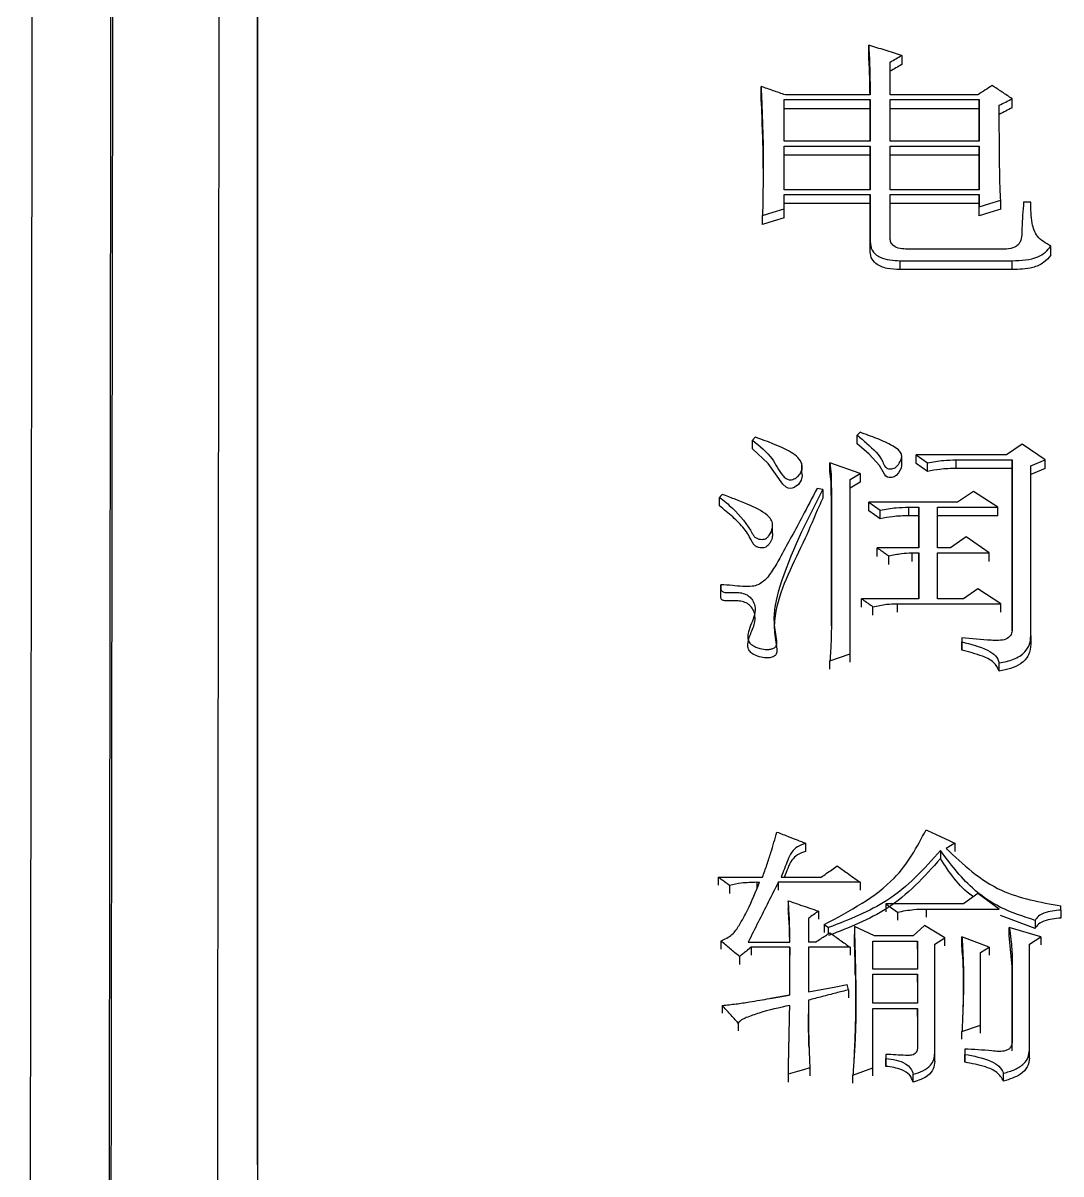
# Model space of a CAD drawing. Header units: millimetres. Extents: x 1890 to 4327, y 775 to 2498.
# Drawn here: x 2441.79 to 2449.61, y 2256.36 to 2265.04 of the extents above; entities that cross this region are included whole.
import ezdxf

# ---------------------------------------------------------------- set-up
doc = ezdxf.new("R2010")
doc.units = ezdxf.units.MM

msp = doc.modelspace()

# ---------------------------------------------------------------- linework, layer by layer
at = {"color": 7, "linetype": 'Continuous', "lineweight": 25}
for p, q in [((2448.1646, 2264.8073), (2448.1646, 2264.8766)), ((2448.4134, 2264.7988), (2448.4134, 2264.7297)), ((2448.3269, 2264.5008), (2448.3269, 2264.7492)), ((2447.3533, 2264.496), (2447.3533, 2264.5648)), ((2447.5264, 2264.4653), (2448.1755, 2264.4653)), ((2447.5264, 2264.1513), (2447.5264, 2264.4653)), ((2448.1755, 2264.5008), (2447.5372, 2264.5008)), ((2448.1755, 2264.4653), (2448.1755, 2264.1513)), ((2448.1755, 2264.3966), (2448.1755, 2264.4653)), ((2448.9868, 2264.5008), (2448.3269, 2264.5008)), ((2448.3269, 2264.4653), (2448.9976, 2264.4653)), ((2448.3269, 2264.1513), (2448.3269, 2264.4653)), ((2448.9976, 2264.4653), (2448.9976, 2264.1513)), ((2448.9976, 2264.3966), (2448.9976, 2264.4653)), ((2449.2464, 2264.4037), (2449.2464, 2264.4724)), ((2448.1755, 2264.3966), (2447.5264, 2264.3966)), ((2448.1755, 2264.1513), (2448.1755, 2264.3966)), ((2448.9976, 2264.3966), (2448.3269, 2264.3966)), ((2448.9976, 2264.1513), (2448.9976, 2264.3966)), ((2447.3649, 2264.2069), (2447.3689, 2263.8585)), ((2448.1755, 2264.1513), (2447.5264, 2264.1513)), ((2447.5264, 2264.1156), (2448.1755, 2264.1156)), ((2447.5264, 2263.7854), (2447.5264, 2264.1156)), ((2448.1755, 2264.1156), (2448.1755, 2263.7854)), ((2448.1755, 2264.0473), (2448.1755, 2264.1156)), ((2448.9976, 2264.1513), (2448.3269, 2264.1513)), ((2448.3269, 2264.1156), (2448.9976, 2264.1156)), ((2448.3269, 2263.7854), (2448.3269, 2264.1156)), ((2448.9976, 2264.1156), (2448.9976, 2263.7854)), ((2448.9976, 2264.0473), (2448.9976, 2264.1156)), ((2448.1755, 2264.0473), (2447.5264, 2264.0473)), ((2448.1755, 2263.7854), (2448.1755, 2264.0473)), ((2448.9976, 2264.0473), (2448.3269, 2264.0473)), ((2448.9976, 2263.7854), (2448.9976, 2264.0473)), ((2448.1755, 2263.7854), (2447.5264, 2263.7854)), ((2447.5264, 2263.7494), (2448.1755, 2263.7494)), ((2447.5264, 2263.6413), (2447.5264, 2263.7494)), ((2448.1755, 2263.7494), (2448.1755, 2263.3955)), ((2448.1755, 2263.6817), (2448.1755, 2263.7494)), ((2448.9976, 2263.7854), (2448.3269, 2263.7854)), ((2448.3269, 2263.7494), (2448.9976, 2263.7494)), ((2448.3269, 2263.4173), (2448.3269, 2263.7494)), ((2448.9976, 2263.7494), (2448.9976, 2263.6557)), ((2448.9976, 2263.6816), (2448.9976, 2263.7494)), ((2448.1755, 2263.6817), (2447.5264, 2263.6817)), ((2448.1755, 2263.3283), (2448.1755, 2263.6817)), ((2448.9976, 2263.6816), (2448.3269, 2263.6817)), ((2448.9976, 2263.5881), (2448.9976, 2263.6816)), ((2448.9976, 2263.5881), (2448.9976, 2263.6557)), ((2449.1598, 2263.6385), (2449.1598, 2263.7062)), ((2449.387, 2263.6918), (2449.3329, 2263.6918)), ((2447.3642, 2263.5232), (2447.3642, 2263.5908)), ((2447.5264, 2263.5737), (2447.5264, 2263.6413)), ((2448.1755, 2263.3283), (2448.1755, 2263.3955)), ((2449.2033, 2263.3376), (2448.4567, 2263.3376)), ((2449.5385, 2263.2921), (2449.5385, 2263.3593)), ((2448.4026, 2263.1834), (2448.4026, 2263.2505)), ((2448.4026, 2263.2505), (2449.2464, 2263.2505)), ((2449.2464, 2263.1834), (2449.2464, 2263.2505)), ((2449.2464, 2263.1834), (2448.4026, 2263.1834)), ((2448.0782, 2261.8681), (2448.0782, 2261.9335)), ((2447.3101, 2261.9187), (2447.2885, 2261.8965)), ((2447.2885, 2261.8311), (2447.2885, 2261.8965)), ((2449.3221, 2261.8668), (2449.2031, 2261.7852)), ((2449.4952, 2261.7481), (2449.3221, 2261.8668)), ((2448.4138, 2261.7063), (2448.4138, 2261.7719)), ((2448.5216, 2261.7852), (2448.6082, 2261.7258)), ((2449.2031, 2261.7852), (2448.5216, 2261.7852)), ((2448.5216, 2261.72), (2448.5216, 2261.7852)), ((2448.8245, 2261.7481), (2449.2464, 2261.7481)), ((2448.8245, 2261.6829), (2448.8245, 2261.7481)), ((2449.2464, 2261.7481), (2449.2464, 2260.4586)), ((2449.2464, 2261.6829), (2449.2464, 2261.7481)), ((2449.387, 2261.7035), (2449.4952, 2261.7481)), ((2449.4952, 2261.6829), (2449.4952, 2261.7481)), ((2447.6617, 2261.6477), (2447.6617, 2261.7128)), ((2448.0998, 2261.644), (2447.8726, 2261.7258)), ((2447.8726, 2261.6606), (2447.8726, 2261.7258)), ((2448.6082, 2261.6606), (2448.5216, 2261.72)), ((2448.6082, 2261.6606), (2448.6082, 2261.7258)), ((2449.2464, 2261.6829), (2448.8245, 2261.6829)), ((2449.2464, 2260.4586), (2449.2464, 2261.6829)), ((2449.387, 2260.4208), (2449.387, 2261.7035)), ((2449.4952, 2261.6829), (2449.387, 2261.6384)), ((2448.024, 2261.5993), (2448.0998, 2261.644)), ((2448.0241, 2260.2844), (2448.024, 2261.5993)), ((2448.0998, 2261.579), (2448.024, 2261.5344)), ((2448.0998, 2261.644), (2448.0998, 2261.579)), ((2447.8185, 2261.5249), (2447.7752, 2261.5323)), ((2447.8185, 2261.5249), (2447.8185, 2261.46)), ((2447.8834, 2261.5174), (2447.8834, 2260.4964)), ((2447.8834, 2261.4526), (2447.8834, 2261.5174)), ((2448.9543, 2261.51), (2448.8353, 2261.4279)), ((2449.1382, 2261.3906), (2448.9543, 2261.51)), ((2447.0397, 2261.4005), (2447.0397, 2261.4653)), ((2447.8834, 2260.4964), (2447.8834, 2261.4526)), ((2448.1647, 2261.4279), (2448.2512, 2261.3682)), ((2448.8353, 2261.4279), (2448.1647, 2261.4279)), ((2448.1647, 2261.3632), (2448.1647, 2261.4279)), ((2448.2512, 2261.3035), (2448.1647, 2261.3632)), ((2448.2512, 2261.3035), (2448.2512, 2261.3682)), ((2448.4675, 2261.3906), (2448.5433, 2261.3906)), ((2448.4676, 2261.3259), (2448.4675, 2261.3906)), ((2448.5433, 2261.3259), (2448.4676, 2261.3259)), ((2448.5433, 2261.3906), (2448.5433, 2261.0838)), ((2448.5433, 2261.3259), (2448.5433, 2261.3906)), ((2448.5433, 2261.0838), (2448.5433, 2261.3259)), ((2448.6839, 2261.3906), (2449.1382, 2261.3906)), ((2448.6839, 2261.0838), (2448.6839, 2261.3906)), ((2449.1382, 2261.3259), (2448.6839, 2261.3259)), ((2449.1382, 2261.3259), (2449.1382, 2261.3906)), ((2447.4406, 2261.1917), (2447.4406, 2261.2566)), ((2448.9002, 2261.1662), (2448.7813, 2261.0838)), ((2449.0733, 2261.0463), (2448.9002, 2261.1662)), ((2448.5433, 2261.0838), (2448.2296, 2261.0838)), ((2448.2296, 2261.0195), (2448.2296, 2261.0838)), ((2448.7813, 2261.0838), (2448.6839, 2261.0838)), ((2448.3161, 2260.9596), (2448.3161, 2261.0238)), ((2448.4892, 2261.0463), (2448.5433, 2261.0463)), ((2448.4892, 2261.0463), (2448.4892, 2260.982)), ((2448.5433, 2261.0463), (2448.5433, 2260.7003)), ((2448.5433, 2260.9821), (2448.5433, 2261.0463)), ((2448.5433, 2260.7003), (2448.5433, 2260.982)), ((2448.6839, 2261.0463), (2449.0733, 2261.0463)), ((2448.6839, 2260.7003), (2448.6839, 2261.0463)), ((2449.0733, 2260.9821), (2449.0733, 2261.0463)), ((2447.0505, 2260.7118), (2447.0505, 2260.7757)), ((2448.9868, 2260.7756), (2448.8786, 2260.7003)), ((2449.1599, 2260.6626), (2448.9868, 2260.7756)), ((2448.5433, 2260.7003), (2448.1106, 2260.7003)), ((2448.1106, 2260.6366), (2448.1106, 2260.7003)), ((2448.1971, 2260.5763), (2448.1971, 2260.6399)), ((2448.381, 2260.6626), (2449.1599, 2260.6626)), ((2448.381, 2260.5988), (2448.381, 2260.6626)), ((2448.8786, 2260.7003), (2448.6839, 2260.7003)), ((2449.1599, 2260.5989), (2449.1599, 2260.6626)), ((2448.8678, 2260.4056), (2448.8678, 2260.3753)), ((2448.8678, 2260.4056), (2448.8678, 2260.3423)), ((2448.8678, 2260.312), (2448.8678, 2260.3753)), ((2449.387, 2260.4208), (2449.387, 2260.3574)), ((2447.8726, 2260.2313), (2448.0241, 2260.2844)), ((2448.0241, 2260.2213), (2448.0241, 2260.2844)), ((2447.8726, 2260.1682), (2447.8726, 2260.2313)), ((2449.149, 2260.1529), (2449.149, 2260.2161)), ((2447.6887, 2258.8557), (2447.6887, 2258.7944)), ((2448.7056, 2258.8016), (2448.7056, 2258.7406)), ((2448.8137, 2258.8557), (2448.7488, 2258.8171)), ((2448.8137, 2258.8557), (2448.8137, 2258.7946)), ((2447.0289, 2258.6003), (2447.3642, 2258.6003)), ((2447.0289, 2258.6003), (2447.0289, 2258.5395)), ((2447.1154, 2258.5382), (2447.1154, 2258.4776)), ((2447.3209, 2258.5615), (2447.3426, 2258.5615)), ((2447.3209, 2258.5615), (2447.3209, 2258.5118)), ((2448.0998, 2258.5615), (2447.4832, 2258.5615)), ((2447.4832, 2258.5615), (2447.4832, 2258.5008)), ((2447.5048, 2258.6003), (2447.8077, 2258.6003)), ((2448.0998, 2258.5615), (2448.0998, 2258.5008)), ((2448.9868, 2258.4761), (2448.8786, 2258.3984)), ((2449.1491, 2258.3596), (2448.9868, 2258.4761)), ((2447.5589, 2258.4218), (2447.5589, 2258.3612)), ((2448.2945, 2258.3984), (2448.381, 2258.3362)), ((2448.8786, 2258.3984), (2448.2945, 2258.3984)), ((2448.2945, 2258.3984), (2448.2945, 2258.3379)), ((2448.5974, 2258.3596), (2449.1491, 2258.3596)), ((2448.5974, 2258.3596), (2448.5974, 2258.2991)), ((2449.6142, 2258.3518), (2449.6142, 2258.3829)), ((2447.7104, 2258.2895), (2447.7104, 2258.1103)), ((2447.7861, 2258.344), (2447.7861, 2258.2836)), ((2448.381, 2258.3362), (2448.381, 2258.2758)), ((2449.4195, 2258.2133), (2449.1593, 2258.3117)), ((2449.4195, 2258.274), (2449.4195, 2258.2136)), ((2449.6142, 2258.3518), (2449.6142, 2258.2913)), ((2447.8293, 2258.2428), (2447.8618, 2258.2195)), ((2447.8618, 2258.1735), (2447.8618, 2258.2195)), ((2448.208, 2258.1571), (2448.0565, 2258.2272)), ((2448.0565, 2258.2272), (2448.0565, 2258.167)), ((2448.5866, 2258.235), (2448.5, 2258.1571)), ((2448.738, 2258.1415), (2448.5866, 2258.235)), ((2449.4628, 2258.1493), (2449.2248, 2258.2194)), ((2449.2248, 2258.1592), (2449.2248, 2258.2194)), ((2447.0506, 2258.1181), (2447.0506, 2258.0579)), ((2447.256, 2258.1103), (2447.5697, 2258.1103)), ((2447.7645, 2258.1103), (2447.7104, 2258.1103)), ((2448.1971, 2258.1181), (2448.5325, 2258.1181)), ((2448.1971, 2257.9072), (2448.1971, 2258.1181)), ((2448.5, 2258.1571), (2448.208, 2258.1571)), ((2448.5325, 2258.1181), (2448.5325, 2257.9072)), ((2448.5325, 2258.058), (2448.5325, 2258.1181)), ((2448.6623, 2258.0947), (2448.738, 2258.1415)), ((2448.738, 2258.0813), (2448.738, 2258.1415)), ((2449.0733, 2258.0713), (2448.8678, 2258.1493)), ((2448.8678, 2258.0888), (2448.8678, 2258.1493)), ((2449.2464, 2257.9251), (2449.2248, 2258.1589)), ((2449.3762, 2258.0947), (2449.4628, 2258.1493)), ((2449.4628, 2258.1493), (2449.4628, 2258.0891)), ((2447.5697, 2258.0713), (2447.2777, 2258.0713)), ((2447.2777, 2258.0713), (2447.2777, 2258.0112)), ((2447.5697, 2257.7115), (2447.5697, 2258.0713)), ((2447.5697, 2258.0713), (2447.5697, 2258.0112)), ((2448.0241, 2258.0713), (2447.7104, 2258.0713)), ((2447.7104, 2258.0713), (2447.7104, 2257.735)), ((2448.0241, 2258.0713), (2448.0241, 2258.0112)), ((2448.6623, 2257.2713), (2448.6623, 2258.0947)), ((2448.8717, 2258.0129), (2448.8678, 2258.0888)), ((2449.0084, 2258.0322), (2449.0733, 2258.0713)), ((2449.0733, 2258.0713), (2449.0733, 2258.0112)), ((2449.3762, 2257.2949), (2449.3762, 2258.0947)), ((2447.1911, 2258.001), (2447.1911, 2257.941)), ((2449.2464, 2257.9854), (2449.2464, 2257.35)), ((2449.2464, 2257.9254), (2449.2464, 2257.9854)), ((2449.2464, 2257.2906), (2449.2464, 2257.9251)), ((2448.5325, 2257.9072), (2448.1971, 2257.9072)), ((2448.1971, 2257.8681), (2448.5325, 2257.8681)), ((2448.1971, 2257.6487), (2448.1971, 2257.8681)), ((2448.5325, 2257.8681), (2448.5325, 2257.6487)), ((2448.5325, 2257.8083), (2448.5325, 2257.8681)), ((2448.0133, 2257.7506), (2448.0024, 2257.7898)), ((2448.0133, 2257.7506), (2448.0133, 2257.691)), ((2447.0613, 2257.633), (2447.0613, 2257.5735)), ((2448.5325, 2257.6487), (2448.1971, 2257.6487)), ((2448.1971, 2257.6095), (2448.5325, 2257.6095)), ((2448.1972, 2257.1609), (2448.1971, 2257.6095)), ((2448.5325, 2257.6095), (2448.5325, 2257.3185)), ((2448.5325, 2257.55), (2448.5325, 2257.6095)), ((2447.1803, 2257.4995), (2447.1803, 2257.4402)), ((2448.8678, 2257.4366), (2449.0084, 2257.4838)), ((2448.8678, 2257.3774), (2448.8678, 2257.4366)), ((2449.0084, 2257.4245), (2449.0084, 2257.4838)), ((2448.2945, 2257.2634), (2448.2945, 2257.2319)), ((2448.2945, 2257.2634), (2448.2945, 2257.2044)), ((2448.2945, 2257.1726), (2448.2945, 2257.2319)), ((2448.6623, 2257.2123), (2448.6623, 2257.2713)), ((2448.8895, 2257.3028), (2448.8895, 2257.2634)), ((2448.8895, 2257.3028), (2448.8895, 2257.2437)), ((2448.8895, 2257.2041), (2448.8895, 2257.2634)), ((2449.3762, 2257.2359), (2449.3762, 2257.2949)), ((2447.7212, 2257.1609), (2447.7212, 2257.102)), ((2448.0457, 2257.1056), (2448.1972, 2257.1609)), ((2448.1972, 2257.102), (2448.1972, 2257.1609)), ((2447.5589, 2257.1135), (2447.5589, 2257.0547)), ((2448.0457, 2257.0468), (2448.0457, 2257.1056)), ((2448.5, 2257.0544), (2448.5, 2257.1135)), ((2449.1815, 2257.0622), (2449.1815, 2257.1214))]:
    msp.add_line(p, q, dxfattribs=at)
at = {"color": 7, "linetype": 'Continuous', "lineweight": 25, "flags": 128}
for points in [[(2448.9976, 2263.6557), (2449.0787, 2263.681), (2449.1598, 2263.7062)], [(2447.3642, 2263.5908), (2447.4453, 2263.6161), (2447.5264, 2263.6413)], [(2447.5264, 2263.5737), (2447.4453, 2263.5485), (2447.3642, 2263.5232)], [(2449.1598, 2263.6385), (2449.0787, 2263.6133), (2448.9976, 2263.5881)], [(2448.0998, 2261.9557), (2448.089, 2261.9446), (2448.0782, 2261.9335)], [(2448.4125, 2261.7065), (2448.4089, 2261.6861), (2448.3889, 2261.65), (2448.3731, 2261.6311), (2448.3576, 2261.6208), (2448.3382, 2261.6151), (2448.3191, 2261.615), (2448.3056, 2261.6185), (2448.2946, 2261.6253), (2448.2838, 2261.6389), (2448.2451, 2261.7057), (2448.1693, 2261.7903), (2448.0782, 2261.8681), (2448.0782, 2261.8681)], [(2447.6601, 2261.6463), (2447.6636, 2261.6285), (2447.6569, 2261.5941), (2447.6347, 2261.5624), (2447.6024, 2261.5395), (2447.5878, 2261.5341), (2447.573, 2261.5323), (2447.5566, 2261.5353), (2447.5414, 2261.5429), (2447.5171, 2261.5654), (2447.4079, 2261.7218), (2447.2885, 2261.8311), (2447.2885, 2261.8311)], [(2447.0613, 2261.4876), (2447.0558, 2261.4819), (2447.0478, 2261.4736), (2447.0397, 2261.4653)], [(2447.0505, 2260.7419), (2447.0505, 2260.7656), (2447.0505, 2260.8058)], [(2447.8293, 2258.2428), (2447.8293, 2258.2159), (2447.8293, 2258.1991), (2447.8293, 2258.1825)], [(2447.7104, 2257.735), (2447.8077, 2257.7533), (2447.9051, 2257.7715), (2448.0024, 2257.7898)], [(2447.7212, 2257.1609), (2447.6742, 2257.1471), (2447.6272, 2257.1334), (2447.5589, 2257.1135)]]:
    msp.add_lwpolyline(points, dxfattribs=at)
at = {"color": 7, "linetype": 'Continuous', "lineweight": 25}
for points, knots in [([(2443.5579, 2287.5188), (2443.5579, 2287.4148), (2443.558, 2286.894), (2443.558, 2285.5271), (2443.5581, 2283.3673), (2443.5582, 2280.7488), (2443.5582, 2278.2863), (2443.5582, 2274.7785), (2443.5583, 2271.6355), (2443.5583, 2267.3204), (2443.5583, 2262.6334), (2443.5584, 2257.5012), (2443.5584, 2252.0776), (2443.5585, 2247.5189), (2443.5585, 2241.5965), (2443.5586, 2236.6907), (2443.5587, 2230.0117), (2443.5588, 2225.719), (2443.5588, 2222.7178)], [0, 0, 0, 0, 0.020124, 0.100733, 0.181328, 0.221587, 0.302184, 0.342442, 0.423039, 0.463298, 0.543894, 0.624491, 0.664749, 0.745346, 0.785604, 0.8662, 0.906458, 1, 1, 1, 1]), ([(2443.5584, 2256.4288), (2443.5584, 2257.6135), (2443.5584, 2259.867), (2443.5583, 2263.9073), (2443.5583, 2267.6149), (2443.5582, 2271.8496), (2443.5582, 2274.9235), (2443.5582, 2278.3357), (2443.5581, 2281.3131), (2443.5581, 2283.6566), (2443.558, 2285.597), (2443.5579, 2286.3307), (2443.5579, 2286.8275)], [0, 0, 0, 0, 0.072858, 0.13859, 0.270184, 0.335916, 0.467513, 0.533245, 0.664841, 0.796434, 0.862166, 1, 1, 1, 1]), ([(2441.8893, 2286.5708), (2441.8894, 2286.5991), (2441.8897, 2286.6876), (2441.8884, 2285.7012), (2441.8854, 2283.6883), (2441.8808, 2280.6257), (2441.8756, 2277.2374), (2441.8705, 2273.9), (2441.8658, 2270.8303), (2441.8603, 2267.187), (2441.8537, 2262.9162), (2441.8465, 2258.2705), (2441.8388, 2253.3237), (2441.8306, 2248.1533), (2441.8216, 2242.469), (2441.8117, 2236.272), (2441.801, 2229.5882), (2441.7935, 2224.8974), (2441.7896, 2222.5034)], [0, 0, 0, 0, 0.039342, 0.122943, 0.206183, 0.289063, 0.371582, 0.416612, 0.465601, 0.518547, 0.575452, 0.636313, 0.690059, 0.746552, 0.805793, 0.867782, 0.932518, 1, 1, 1, 1]), ([(2442.3946, 2222.3678), (2442.3992, 2225.6671), (2442.4083, 2232.2656), (2442.4212, 2241.6956), (2442.4332, 2250.5762), (2442.4442, 2258.7339), (2442.4539, 2266.0343), (2442.4622, 2272.3521), (2442.4689, 2277.5741), (2442.474, 2281.6306), (2442.4772, 2284.3786), (2442.4786, 2285.8247), (2442.4783, 2285.8015), (2442.4781, 2285.7927)], [0, 0, 0, 0, 0.094309, 0.188619, 0.282928, 0.377238, 0.471547, 0.565857, 0.660166, 0.754475, 0.848785, 0.943094, 1, 1, 1, 1]), ([(2442.4086, 2222.3191), (2442.4119, 2224.7048), (2442.4184, 2229.4114), (2442.4276, 2236.1607), (2442.4363, 2242.5032), (2442.4443, 2248.3984), (2442.4516, 2253.829), (2442.4593, 2259.562), (2442.467, 2265.3306), (2442.4742, 2270.8109), (2442.48, 2275.278), (2442.4845, 2278.8012), (2442.4878, 2281.4631), (2442.49, 2283.366), (2442.4913, 2284.5848), (2442.4919, 2285.3018), (2442.4917, 2285.3326), (2442.4916, 2285.3473)], [0, 0, 0, 0, 0.06854, 0.13522, 0.200041, 0.263001, 0.324101, 0.38334, 0.468684, 0.549845, 0.626823, 0.699617, 0.768227, 0.832652, 0.892892, 0.948946, 1, 1, 1, 1]), ([(2443.2897, 2284.5935), (2443.2898, 2284.6056), (2443.2901, 2284.7178), (2443.2899, 2284.3652), (2443.2894, 2283.7952), (2443.2888, 2283.2485), (2443.2881, 2282.5743), (2443.2871, 2281.7662), (2443.286, 2280.8264), (2443.2847, 2279.7548), (2443.2826, 2278.0453), (2443.2793, 2275.3591), (2443.2741, 2271.2093), (2443.2674, 2265.9929), (2443.26, 2260.3861), (2443.2524, 2254.7088), (2443.245, 2249.2417), (2443.2368, 2243.2289), (2443.2278, 2236.6813), (2443.218, 2229.6384), (2443.2112, 2224.6961), (2443.2077, 2222.182)], [0, 0, 0, 0, 0.008365, 0.077995, 0.107986, 0.138061, 0.168221, 0.198465, 0.228793, 0.259205, 0.289702, 0.358895, 0.433683, 0.514064, 0.600037, 0.66048, 0.723411, 0.788828, 0.856732, 0.927123, 1, 1, 1, 1]), ([(2448.1646, 2264.8766), (2448.1674, 2264.8253), (2448.1722, 2264.7372), (2448.1747, 2264.6119), (2448.1752, 2264.5379), (2448.1755, 2264.5008)], [0, 0, 0, 0, 0.41049, 0.705225, 1, 1, 1, 1]), ([(2448.4134, 2264.7988), (2448.372, 2264.8117), (2448.289, 2264.8377), (2448.2061, 2264.8636), (2448.1646, 2264.8766)], [0, 0, 0, 0, 0.499999, 1, 1, 1, 1]), ([(2448.1747, 2264.5008), (2448.1745, 2264.5295), (2448.174, 2264.595), (2448.1707, 2264.6972), (2448.1666, 2264.7706), (2448.1646, 2264.8073)], [0, 0, 0, 0, 0.279289, 0.639605, 1, 1, 1, 1]), ([(2448.3269, 2264.7492), (2448.3413, 2264.7575), (2448.3702, 2264.774), (2448.399, 2264.7905), (2448.4134, 2264.7988)], [0, 0, 0, 0, 0.500001, 1, 1, 1, 1]), ([(2448.4134, 2264.7297), (2448.399, 2264.7214), (2448.3702, 2264.7049), (2448.3413, 2264.6884), (2448.3269, 2264.6802)], [0, 0, 0, 0, 0.499999, 1, 1, 1, 1]), ([(2447.3533, 2264.5648), (2447.3556, 2264.514), (2447.3623, 2264.3616), (2447.3704, 2264.1231), (2447.3695, 2263.8492), (2447.3659, 2263.6769), (2447.3642, 2263.5908)], [0, 0, 0, 0, 0.157705, 0.473128, 0.736533, 1, 1, 1, 1]), ([(2447.5372, 2264.5008), (2447.5066, 2264.5115), (2447.4453, 2264.5328), (2447.384, 2264.5542), (2447.3533, 2264.5648)], [0, 0, 0, 0, 0.5, 1, 1, 1, 1]), ([(2449.0949, 2264.5719), (2449.0769, 2264.5601), (2449.0408, 2264.5364), (2449.0048, 2264.5127), (2448.9868, 2264.5008)], [0, 0, 0, 0, 0.499999, 1, 1, 1, 1]), ([(2449.2464, 2264.4724), (2449.2211, 2264.489), (2449.1707, 2264.5222), (2449.1202, 2264.5553), (2449.0949, 2264.5719)], [0, 0, 0, 0, 0.499999, 1, 1, 1, 1]), ([(2447.3646, 2264.2046), (2447.3643, 2264.2169), (2447.3623, 2264.3145), (2447.3575, 2264.4114), (2447.3533, 2264.496)], [0, 0, 0, 0, 0.126532, 1, 1, 1, 1]), ([(2449.149, 2264.4226), (2449.1652, 2264.4309), (2449.1977, 2264.4475), (2449.2301, 2264.4641), (2449.2464, 2264.4724)], [0, 0, 0, 0, 0.5, 1, 1, 1, 1]), ([(2449.1598, 2263.7062), (2449.1579, 2263.748), (2449.1557, 2263.7949), (2449.1536, 2263.8627), (2449.1523, 2263.9305), (2449.1507, 2264.0137), (2449.1503, 2264.0969), (2449.1499, 2264.1488), (2449.1497, 2264.1851), (2449.1496, 2264.2058), (2449.1496, 2264.2188), (2449.1495, 2264.2292), (2449.1495, 2264.2395), (2449.1495, 2264.2499), (2449.1494, 2264.2628), (2449.1494, 2264.2732), (2449.1493, 2264.2861), (2449.1493, 2264.2965), (2449.1493, 2264.3094), (2449.1492, 2264.3198), (2449.1492, 2264.3301), (2449.1492, 2264.3405), (2449.1492, 2264.3508), (2449.1491, 2264.3637), (2449.1491, 2264.3728), (2449.1491, 2264.3818), (2449.1491, 2264.387), (2449.1491, 2264.3935), (2449.1491, 2264.3986), (2449.1491, 2264.4038), (2449.149, 2264.4089), (2449.149, 2264.4151), (2449.149, 2264.4201), (2449.149, 2264.4226)], [0, 0, 0, 0, 0.174064, 0.195822, 0.282854, 0.456917, 0.543949, 0.63098, 0.674496, 0.696253, 0.718011, 0.72889, 0.739769, 0.761527, 0.772406, 0.794164, 0.805043, 0.8268, 0.837679, 0.859437, 0.870316, 0.881195, 0.902953, 0.913832, 0.93559, 0.941029, 0.951908, 0.957347, 0.968226, 0.973666, 0.979105, 0.989553, 1, 1, 1, 1]), ([(2449.2464, 2264.4037), (2449.2301, 2264.3954), (2449.1977, 2264.3788), (2449.1652, 2264.3622), (2449.149, 2264.3539)], [0, 0, 0, 0, 0.499998, 1, 1, 1, 1]), ([(2449.3329, 2263.6918), (2449.327, 2263.6269), (2449.318, 2263.5283), (2449.321, 2263.4173), (2449.2925, 2263.3694), (2449.259, 2263.3451), (2449.2251, 2263.3405), (2449.2033, 2263.3376)], [0, 0, 0, 0, 0.493123, 0.748949, 0.813909, 0.880596, 1, 1, 1, 1]), ([(2449.5385, 2263.3593), (2449.5003, 2263.3823), (2449.4255, 2263.4274), (2449.3885, 2263.5526), (2449.3876, 2263.639), (2449.387, 2263.6918)], [0, 0, 0, 0, 0.287877, 0.565058, 1, 1, 1, 1]), ([(2448.1755, 2263.3955), (2448.1775, 2263.3727), (2448.1817, 2263.3264), (2448.2432, 2263.2733), (2448.324, 2263.253), (2448.3763, 2263.2513), (2448.4026, 2263.2505)], [0, 0, 0, 0, 0.266734, 0.54095, 0.768753, 1, 1, 1, 1]), ([(2448.4567, 2263.3376), (2448.4379, 2263.3382), (2448.401, 2263.3395), (2448.353, 2263.3568), (2448.3291, 2263.3872), (2448.3276, 2263.4073), (2448.3269, 2263.4173)], [0, 0, 0, 0, 0.293264, 0.577264, 0.790624, 1, 1, 1, 1]), ([(2448.4026, 2263.1834), (2448.3691, 2263.1846), (2448.3032, 2263.1868), (2448.2192, 2263.22), (2448.1793, 2263.2747), (2448.1767, 2263.3105), (2448.1755, 2263.3283)], [0, 0, 0, 0, 0.29371, 0.577274, 0.790365, 1, 1, 1, 1]), ([(2449.2464, 2263.2505), (2449.3145, 2263.253), (2449.4086, 2263.2564), (2449.4996, 2263.3127), (2449.5256, 2263.3439), (2449.5385, 2263.3593)], [0, 0, 0, 0, 0.57016, 0.787713, 1, 1, 1, 1]), ([(2449.5385, 2263.2921), (2449.5217, 2263.2725), (2449.4875, 2263.2326), (2449.3846, 2263.1867), (2449.2992, 2263.1847), (2449.2464, 2263.1834)], [0, 0, 0, 0, 0.269783, 0.548444, 1, 1, 1, 1]), ([(2448.0782, 2261.9335), (2448.1027, 2261.9133), (2448.1766, 2261.8523), (2448.2583, 2261.7742), (2448.2818, 2261.7014), (2448.3003, 2261.6852), (2448.3143, 2261.6802), (2448.3304, 2261.6789), (2448.3479, 2261.6814), (2448.3662, 2261.6892), (2448.3885, 2261.7107), (2448.4043, 2261.7388), (2448.4164, 2261.7704), (2448.4096, 2261.7981), (2448.3874, 2261.8286), (2448.3239, 2261.8672), (2448.2267, 2261.9109), (2448.1423, 2261.9407), (2448.0998, 2261.9557)], [0, 0, 0, 0, 0.109185, 0.329159, 0.383764, 0.397994, 0.412315, 0.428913, 0.44575, 0.465116, 0.490353, 0.552222, 0.585254, 0.61868, 0.660425, 0.720614, 0.859403, 1, 1, 1, 1]), ([(2447.2885, 2261.8965), (2447.3435, 2261.852), (2447.441, 2261.7734), (2447.4876, 2261.6602), (2447.5353, 2261.6104), (2447.5557, 2261.5998), (2447.5737, 2261.596), (2447.5929, 2261.5997), (2447.6143, 2261.61), (2447.6386, 2261.629), (2447.6596, 2261.6581), (2447.6657, 2261.694), (2447.6581, 2261.736), (2447.6222, 2261.7785), (2447.5087, 2261.848), (2447.3981, 2261.8873), (2447.3101, 2261.9187)], [0, 0, 0, 0, 0.207529, 0.367372, 0.400836, 0.41667, 0.431354, 0.448141, 0.466694, 0.497248, 0.538464, 0.578549, 0.619959, 0.682145, 0.746849, 1, 1, 1, 1]), ([(2448.6082, 2261.7258), (2448.6479, 2261.7332), (2448.7191, 2261.7464), (2448.7922, 2261.7475), (2448.8245, 2261.7481)], [0, 0, 0, 0, 0.558835, 1, 1, 1, 1]), ([(2447.8726, 2261.7258), (2447.8759, 2261.6962), (2447.8815, 2261.6468), (2447.8827, 2261.5773), (2447.8832, 2261.5374), (2447.8834, 2261.5174)], [0, 0, 0, 0, 0.426865, 0.713404, 1, 1, 1, 1]), ([(2447.8834, 2261.4526), (2447.8832, 2261.4674), (2447.8828, 2261.5096), (2447.882, 2261.5791), (2447.8757, 2261.6334), (2447.8726, 2261.6606)], [0, 0, 0, 0, 0.213578, 0.606407, 1, 1, 1, 1]), ([(2448.8245, 2261.6829), (2448.7834, 2261.682), (2448.7102, 2261.6804), (2448.6393, 2261.6667), (2448.6082, 2261.6606)], [0, 0, 0, 0, 0.561085, 1, 1, 1, 1]), ([(2447.0397, 2261.4653), (2447.0732, 2261.4388), (2447.1747, 2261.3588), (2447.254, 2261.2547), (2447.2978, 2261.1728), (2447.3151, 2261.1582), (2447.3365, 2261.1498), (2447.3584, 2261.147), (2447.3785, 2261.1495), (2447.3962, 2261.1577), (2447.4194, 2261.1809), (2447.4358, 2261.2166), (2447.4437, 2261.2609), (2447.43, 2261.2997), (2447.374, 2261.3583), (2447.2435, 2261.4185), (2447.1257, 2261.4632), (2447.0613, 2261.4877)], [0, 0, 0, 0, 0.118687, 0.359196, 0.382949, 0.402078, 0.421221, 0.441113, 0.455768, 0.470499, 0.490908, 0.548405, 0.590663, 0.633125, 0.674263, 0.821869, 1, 1, 1, 1]), ([(2447.7752, 2261.5323), (2447.7388, 2261.4622), (2447.65, 2261.2913), (2447.5373, 2261.0853), (2447.4455, 2260.9195), (2447.3914, 2260.844), (2447.3342, 2260.804), (2447.2531, 2260.7853), (2447.1583, 2260.7996), (2447.0796, 2260.8041), (2447.0505, 2260.8058)], [0, 0, 0, 0, 0.2217717, 0.5408252, 0.6535026, 0.7489436, 0.7896473, 0.8225494, 0.93445, 1, 1, 1, 1]), ([(2447.0505, 2260.7757), (2447.0506, 2260.7722), (2447.0509, 2260.7664), (2447.0555, 2260.7589), (2447.063, 2260.7533), (2447.0797, 2260.7478), (2447.1215, 2260.7464), (2447.1737, 2260.7514), (2447.2293, 2260.7395), (2447.2654, 2260.7191), (2447.2937, 2260.6867), (2447.3112, 2260.6393), (2447.3057, 2260.5557), (2447.2612, 2260.4807), (2447.2505, 2260.4116), (2447.2585, 2260.3781), (2447.2799, 2260.3525), (2447.319, 2260.3309), (2447.3659, 2260.3185), (2447.4089, 2260.3168), (2447.4365, 2260.3217), (2447.4539, 2260.3296), (2447.4647, 2260.3397), (2447.4728, 2260.3575), (2447.4705, 2260.4179), (2447.4361, 2260.562), (2447.5316, 2260.9602), (2447.6963, 2261.2843), (2447.8185, 2261.5249)], [0, 0, 0, 0, 0.005261, 0.008837, 0.012422, 0.017277, 0.029828, 0.061172, 0.078769, 0.096459, 0.112862, 0.137643, 0.170618, 0.238675, 0.261666, 0.275651, 0.289759, 0.306991, 0.331345, 0.347224, 0.357105, 0.364402, 0.370592, 0.376767, 0.392657, 0.46137, 0.600195, 1, 1, 1, 1]), ([(2447.4392, 2261.1918), (2447.4389, 2261.1813), (2447.4381, 2261.1565), (2447.4232, 2261.1263), (2447.4067, 2261.1028), (2447.3915, 2261.0905), (2447.3747, 2261.0843), (2447.3555, 2261.0828), (2447.3342, 2261.086), (2447.3129, 2261.095), (2447.2952, 2261.1116), (2447.2729, 2261.1585), (2447.2286, 2261.2319), (2447.1408, 2261.3192), (2447.0736, 2261.3733), (2447.0397, 2261.4005)], [0, 0, 0, 0, 0.057364, 0.135452, 0.174054, 0.20354, 0.227011, 0.250403, 0.283482, 0.316855, 0.35045, 0.398369, 0.589542, 0.793116, 1, 1, 1, 1]), ([(2447.8185, 2261.46), (2447.8093, 2261.4396), (2447.7631, 2261.3375), (2447.6471, 2261.0538), (2447.4757, 2260.7513), (2447.4456, 2260.462), (2447.4704, 2260.3577), (2447.4727, 2260.2946), (2447.4649, 2260.2763), (2447.4526, 2260.2652), (2447.4321, 2260.2569), (2447.3978, 2260.2527), (2447.3519, 2260.2579), (2447.3075, 2260.2729), (2447.2739, 2260.2945), (2447.2551, 2260.3217), (2447.2496, 2260.3713), (2447.2755, 2260.4404), (2447.3097, 2260.5155), (2447.3093, 2260.5829), (2447.2909, 2260.6277), (2447.2605, 2260.6593), (2447.2224, 2260.6778), (2447.1775, 2260.6857), (2447.1382, 2260.6842), (2447.1048, 2260.6832), (2447.0833, 2260.684), (2447.0678, 2260.6875), (2447.0585, 2260.6922), (2447.0525, 2260.699), (2447.0505, 2260.7059), (2447.0505, 2260.7102), (2447.0505, 2260.7118)], [0, 0, 0, 0, 0.033509, 0.167495, 0.460572, 0.533975, 0.607467, 0.62244, 0.629349, 0.63632, 0.644144, 0.656215, 0.676583, 0.698156, 0.712672, 0.727345, 0.74395, 0.787231, 0.835835, 0.865096, 0.888822, 0.906543, 0.924342, 0.940793, 0.960202, 0.97046, 0.980426, 0.985388, 0.989354, 0.993351, 0.997673, 1, 1, 1, 1]), ([(2448.2512, 2261.3682), (2448.291, 2261.3756), (2448.3621, 2261.3889), (2448.4353, 2261.3901), (2448.4675, 2261.3906)], [0, 0, 0, 0, 0.558836, 1, 1, 1, 1]), ([(2448.4676, 2261.3259), (2448.4265, 2261.325), (2448.3532, 2261.3234), (2448.2823, 2261.3096), (2448.2512, 2261.3035)], [0, 0, 0, 0, 0.561086, 1, 1, 1, 1]), ([(2448.2296, 2261.0838), (2448.2419, 2261.0752), (2448.2625, 2261.0609), (2448.2914, 2261.0409), (2448.3079, 2261.0295), (2448.3161, 2261.0238)], [0, 0, 0, 0, 0.42837, 0.714189, 1, 1, 1, 1]), ([(2448.3161, 2261.0238), (2448.3478, 2261.0306), (2448.4045, 2261.0428), (2448.4633, 2261.0452), (2448.4892, 2261.0463)], [0, 0, 0, 0, 0.558879, 1, 1, 1, 1]), ([(2447.0505, 2260.8058), (2447.0505, 2260.8002), (2447.0505, 2260.7901), (2447.0505, 2260.7801), (2447.0505, 2260.7757)], [0, 0, 0, 0, 0.56, 1, 1, 1, 1]), ([(2448.1106, 2260.7003), (2448.1229, 2260.6917), (2448.1435, 2260.6773), (2448.1724, 2260.6572), (2448.1889, 2260.6457), (2448.1971, 2260.6399)], [0, 0, 0, 0, 0.428365, 0.714185, 1, 1, 1, 1]), ([(2448.1971, 2260.6399), (2448.2307, 2260.6473), (2448.2909, 2260.6606), (2448.3534, 2260.662), (2448.381, 2260.6626)], [0, 0, 0, 0, 0.558545, 1, 1, 1, 1]), ([(2447.8834, 2260.4964), (2447.8831, 2260.4699), (2447.8826, 2260.4168), (2447.8792, 2260.3285), (2447.875, 2260.2666), (2447.8726, 2260.2313)], [0, 0, 0, 0, 0.300385, 0.600783, 1, 1, 1, 1]), ([(2449.2464, 2260.4586), (2449.2435, 2260.4463), (2449.2377, 2260.4213), (2449.1995, 2260.3901), (2449.1432, 2260.3848), (2449.0328, 2260.3886), (2448.9408, 2260.3981), (2448.8678, 2260.4056)], [0, 0, 0, 0, 0.110883, 0.226049, 0.356903, 0.489202, 1, 1, 1, 1]), ([(2448.8678, 2260.3753), (2448.9342, 2260.3585), (2449.0259, 2260.3351), (2449.1266, 2260.2751), (2449.1417, 2260.2355), (2449.149, 2260.2161)], [0, 0, 0, 0, 0.572938, 0.791384, 1, 1, 1, 1]), ([(2449.149, 2260.2161), (2449.1861, 2260.2236), (2449.2589, 2260.2383), (2449.3417, 2260.2904), (2449.3823, 2260.3565), (2449.3855, 2260.3994), (2449.387, 2260.4208)], [0, 0, 0, 0, 0.292671, 0.574804, 0.788903, 1, 1, 1, 1]), ([(2449.387, 2260.3573), (2449.3844, 2260.3302), (2449.3791, 2260.2753), (2449.3009, 2260.1875), (2449.2073, 2260.1662), (2449.149, 2260.1529)], [0, 0, 0, 0, 0.269364, 0.545159, 1, 1, 1, 1]), ([(2448.8678, 2260.3422), (2448.8678, 2260.3366), (2448.8678, 2260.3265), (2448.8678, 2260.3164), (2448.8678, 2260.312)], [0, 0, 0, 0, 0.56, 1, 1, 1, 1]), ([(2449.149, 2260.1529), (2449.1376, 2260.1771), (2449.114, 2260.227), (2449.0038, 2260.277), (2448.9197, 2260.2986), (2448.8678, 2260.312)], [0, 0, 0, 0, 0.2654466, 0.5469642, 1, 1, 1, 1]), ([(2447.3642, 2258.6003), (2447.3754, 2258.6312), (2447.3977, 2258.693), (2447.4347, 2258.8064), (2447.4579, 2258.8892), (2447.4724, 2258.9407)], [0, 0, 0, 0, 0.274107, 0.548239, 1, 1, 1, 1]), ([(2447.4724, 2258.9407), (2447.5025, 2258.9289), (2447.5536, 2258.9088), (2447.6258, 2258.8805), (2447.6677, 2258.864), (2447.6887, 2258.8557)], [0, 0, 0, 0, 0.417909, 0.708955, 1, 1, 1, 1]), ([(2447.8293, 2258.2428), (2448.0248, 2258.347), (2448.3679, 2258.53), (2448.5283, 2258.8279), (2448.5974, 2258.9562)], [0, 0, 0, 0, 0.5695969, 1, 1, 1, 1]), ([(2448.5974, 2258.9562), (2448.6264, 2258.9427), (2448.677, 2258.9192), (2448.7491, 2258.8858), (2448.7922, 2258.8658), (2448.8137, 2258.8557)], [0, 0, 0, 0, 0.402386, 0.701193, 1, 1, 1, 1]), ([(2447.6887, 2258.8557), (2447.6674, 2258.8483), (2447.6255, 2258.8336), (2447.5784, 2258.7865), (2447.555, 2258.7271), (2447.5283, 2258.6641), (2447.5126, 2258.6216), (2447.5048, 2258.6003)], [0, 0, 0, 0, 0.178456, 0.349692, 0.567005, 0.783635, 1, 1, 1, 1]), ([(2447.6887, 2258.7943), (2447.6674, 2258.7869), (2447.6255, 2258.7722), (2447.5784, 2258.7252), (2447.5551, 2258.6658), (2447.5365, 2258.6232), (2447.5282, 2258.6011), (2447.5278, 2258.6003)], [0, 0, 0, 0, 0.225395, 0.441569, 0.715814, 0.989183, 1, 1, 1, 1]), ([(2448.7056, 2258.8016), (2448.5831, 2258.6642), (2448.361, 2258.4149), (2448.0164, 2258.28), (2447.8618, 2258.2195)], [0, 0, 0, 0, 0.551113, 1, 1, 1, 1]), ([(2449.4195, 2258.274), (2449.33, 2258.3029), (2449.153, 2258.3602), (2448.8996, 2258.5405), (2448.7787, 2258.7032), (2448.7056, 2258.8016)], [0, 0, 0, 0, 0.288018, 0.569196, 1, 1, 1, 1]), ([(2448.7488, 2258.8171), (2448.8762, 2258.6961), (2449.1074, 2258.4763), (2449.4571, 2258.4119), (2449.6142, 2258.3829)], [0, 0, 0, 0, 0.550671, 1, 1, 1, 1]), ([(2448.7056, 2258.7403), (2448.5831, 2258.6031), (2448.3608, 2258.354), (2448.0164, 2258.2193), (2447.8618, 2258.1589)], [0, 0, 0, 0, 0.5510086, 1, 1, 1, 1]), ([(2448.9543, 2258.4528), (2448.9518, 2258.4545), (2448.8405, 2258.5306), (2448.7722, 2258.6366), (2448.7056, 2258.7403)], [0, 0, 0, 0, 0.0224538, 1, 1, 1, 1]), ([(2447.8077, 2258.6003), (2447.8202, 2258.6092), (2447.8463, 2258.6279), (2447.8859, 2258.6563), (2447.9131, 2258.6758), (2447.9267, 2258.6855)], [0, 0, 0, 0, 0.314652, 0.657325, 1, 1, 1, 1]), ([(2447.9267, 2258.6855), (2447.9517, 2258.6677), (2447.993, 2258.6381), (2448.0507, 2258.5967), (2448.0834, 2258.5732), (2448.0998, 2258.5615)], [0, 0, 0, 0, 0.432644, 0.716322, 1, 1, 1, 1]), ([(2447.1154, 2258.5382), (2447.1031, 2258.5471), (2447.0825, 2258.5619), (2447.0536, 2258.5826), (2447.0371, 2258.5944), (2447.0289, 2258.6003)], [0, 0, 0, 0, 0.428361, 0.714181, 1, 1, 1, 1]), ([(2447.0506, 2258.1181), (2447.0806, 2258.1328), (2447.14, 2258.1619), (2447.1972, 2258.2497), (2447.269, 2258.3799), (2447.3139, 2258.4907), (2447.3426, 2258.5615)], [0, 0, 0, 0, 0.161067, 0.318631, 0.564031, 1, 1, 1, 1]), ([(2447.3209, 2258.5615), (2447.2819, 2258.5604), (2447.2122, 2258.5585), (2447.1449, 2258.5444), (2447.1154, 2258.5382)], [0, 0, 0, 0, 0.561073, 1, 1, 1, 1]), ([(2447.4832, 2258.5615), (2447.4582, 2258.5119), (2447.4078, 2258.412), (2447.3321, 2258.2616), (2447.2814, 2258.1608), (2447.256, 2258.1103)], [0, 0, 0, 0, 0.330678, 0.665338, 1, 1, 1, 1]), ([(2447.5697, 2258.1103), (2447.5697, 2258.1436), (2447.5696, 2258.2123), (2447.5657, 2258.3161), (2447.5612, 2258.3865), (2447.5589, 2258.4218)], [0, 0, 0, 0, 0.320269, 0.660054, 1, 1, 1, 1]), ([(2447.5589, 2258.4218), (2447.5898, 2258.4112), (2447.6432, 2258.3929), (2447.7189, 2258.367), (2447.7637, 2258.3517), (2447.7861, 2258.344)], [0, 0, 0, 0, 0.4083, 0.70415, 1, 1, 1, 1]), ([(2447.5693, 2258.1103), (2447.5692, 2258.1235), (2447.569, 2258.1719), (2447.5656, 2258.2555), (2447.5612, 2258.3258), (2447.5589, 2258.3609)], [0, 0, 0, 0, 0.1572683, 0.5785381, 1, 1, 1, 1]), ([(2448.381, 2258.3362), (2448.4221, 2258.3442), (2448.4933, 2258.3579), (2448.5664, 2258.3591), (2448.5974, 2258.3596)], [0, 0, 0, 0, 0.576908, 1, 1, 1, 1]), ([(2447.7861, 2258.344), (2447.7735, 2258.3349), (2447.7482, 2258.3168), (2447.723, 2258.2986), (2447.7104, 2258.2895)], [0, 0, 0, 0, 0.5000008, 1, 1, 1, 1]), ([(2449.6142, 2258.3518), (2449.5702, 2258.348), (2449.5093, 2258.3428), (2449.4424, 2258.3089), (2449.427, 2258.2855), (2449.4195, 2258.274)], [0, 0, 0, 0, 0.571542, 0.789948, 1, 1, 1, 1]), ([(2449.6142, 2258.291), (2449.5702, 2258.2873), (2449.5093, 2258.2821), (2449.4424, 2258.2482), (2449.427, 2258.2248), (2449.4195, 2258.2133)], [0, 0, 0, 0, 0.5716925, 0.7900761, 1, 1, 1, 1]), ([(2448.0565, 2258.2272), (2448.0567, 2258.2203), (2448.0571, 2258.2065), (2448.0577, 2258.1858), (2448.0583, 2258.165), (2448.0589, 2258.1443), (2448.0594, 2258.127), (2448.0599, 2258.1097), (2448.0603, 2258.0959), (2448.0606, 2258.082), (2448.0609, 2258.0716), (2448.0612, 2258.063), (2448.0615, 2258.0509), (2448.0618, 2258.0387), (2448.0622, 2258.0249), (2448.0624, 2258.0145), (2448.0628, 2258.0006), (2448.0631, 2257.9868), (2448.0635, 2257.9695), (2448.0639, 2257.9556), (2448.0642, 2257.9417), (2448.0644, 2257.9331), (2448.0646, 2257.9244), (2448.0648, 2257.9157), (2448.065, 2257.9071), (2448.0651, 2257.8984), (2448.0653, 2257.8897), (2448.0655, 2257.881), (2448.0657, 2257.8724), (2448.0658, 2257.8637), (2448.066, 2257.855), (2448.0662, 2257.8463), (2448.0663, 2257.8377), (2448.0665, 2257.829), (2448.0666, 2257.8203), (2448.0669, 2257.8012), (2448.068, 2257.7282), (2448.0687, 2257.6308), (2448.0675, 2257.5333), (2448.0664, 2257.4845), (2448.0655, 2257.4566), (2448.0648, 2257.4357), (2448.064, 2257.4148), (2448.0631, 2257.3938), (2448.0623, 2257.3764), (2448.0615, 2257.3589), (2448.0606, 2257.3415), (2448.0596, 2257.324), (2448.0587, 2257.3066), (2448.0577, 2257.2891), (2448.0564, 2257.2682), (2448.0553, 2257.2507), (2448.0542, 2257.2333), (2448.0531, 2257.2158), (2448.052, 2257.1983), (2448.0508, 2257.1809), (2448.0496, 2257.1634), (2448.0485, 2257.1459), (2448.0471, 2257.1266), (2448.0463, 2257.1144), (2448.0457, 2257.1056)], [0, 0, 0, 0, 0.018603, 0.037206, 0.055809, 0.074412, 0.093015, 0.102316, 0.120919, 0.130221, 0.139522, 0.148824, 0.153474, 0.172077, 0.181379, 0.19068, 0.199982, 0.218585, 0.227886, 0.246489, 0.255791, 0.265092, 0.269743, 0.279044, 0.288346, 0.292997, 0.302298, 0.311599, 0.31625, 0.325552, 0.334853, 0.339504, 0.348805, 0.358107, 0.362758, 0.372059, 0.409265, 0.558092, 0.632505, 0.669711, 0.688314, 0.706917, 0.72552, 0.744123, 0.762726, 0.772028, 0.790631, 0.809233, 0.818535, 0.837138, 0.855741, 0.874344, 0.883645, 0.902248, 0.920851, 0.930153, 0.948756, 0.967359, 0.97666, 1, 1, 1, 1]), ([(2449.2248, 2258.2194), (2449.229, 2258.1896), (2449.2367, 2258.1359), (2449.2443, 2258.0578), (2449.2457, 2258.0095), (2449.2464, 2257.9854)], [0, 0, 0, 0, 0.38409, 0.691775, 1, 1, 1, 1]), ([(2447.1911, 2258.001), (2447.1677, 2258.0205), (2447.1208, 2258.0596), (2447.074, 2258.0986), (2447.0506, 2258.1181)], [0, 0, 0, 0, 0.4999998, 1, 1, 1, 1]), ([(2447.7645, 2258.1103), (2447.7775, 2258.1188), (2447.8021, 2258.1347), (2447.8381, 2258.1581), (2447.8611, 2258.173), (2447.8726, 2258.1805)], [0, 0, 0, 0, 0.36195, 0.680974, 1, 1, 1, 1]), ([(2447.8726, 2258.1805), (2447.8979, 2258.1623), (2447.9483, 2258.1259), (2447.9988, 2258.0895), (2448.0241, 2258.0713)], [0, 0, 0, 0, 0.5, 1, 1, 1, 1]), ([(2448.0641, 2257.8573), (2448.0641, 2257.8605), (2448.0622, 2257.9639), (2448.0593, 2258.0669), (2448.0565, 2258.1667)], [0, 0, 0, 0, 0.030859, 1, 1, 1, 1]), ([(2448.8678, 2258.1493), (2448.8692, 2258.1251), (2448.8714, 2258.0887), (2448.8736, 2258.0463), (2448.8746, 2258.0251), (2448.8756, 2258.0039), (2448.8782, 2257.9401), (2448.8797, 2257.855), (2448.8791, 2257.7576), (2448.8781, 2257.7059), (2448.8773, 2257.6754), (2448.877, 2257.6663), (2448.8766, 2257.6541), (2448.8763, 2257.6419), (2448.8759, 2257.6297), (2448.8755, 2257.6205), (2448.8752, 2257.6114), (2448.8748, 2257.5992), (2448.8743, 2257.587), (2448.8738, 2257.5748), (2448.8735, 2257.5657), (2448.873, 2257.5534), (2448.8725, 2257.5412), (2448.8718, 2257.526), (2448.8712, 2257.5107), (2448.8703, 2257.4924), (2448.8692, 2257.4677), (2448.8684, 2257.4491), (2448.8678, 2257.4366)], [0, 0, 0, 0, 0.10244, 0.15366, 0.17927, 0.192075, 0.243295, 0.448194, 0.550635, 0.653077, 0.665882, 0.678687, 0.691492, 0.717102, 0.729907, 0.742712, 0.755517, 0.768321, 0.793931, 0.806736, 0.819541, 0.832346, 0.857956, 0.870761, 0.896371, 0.921981, 0.947591, 1, 1, 1, 1]), ([(2447.2777, 2258.0713), (2447.2659, 2258.0617), (2447.2456, 2258.0452), (2447.2167, 2258.0218), (2447.1997, 2258.0079), (2447.1911, 2258.001)], [0, 0, 0, 0, 0.408883, 0.704441, 1, 1, 1, 1]), ([(2448.872, 2258.0141), (2448.872, 2258.0142), (2448.872, 2258.0149), (2448.8722, 2258.0097), (2448.8748, 2257.9462), (2448.8782, 2257.8353), (2448.8776, 2257.6952), (2448.8759, 2257.6357), (2448.875, 2257.6039)], [0, 0, 0, 0, 0.003713, 0.025466, 0.076389, 0.48901, 0.726573, 1, 1, 1, 1]), ([(2449.0084, 2257.4838), (2449.0084, 2257.6172), (2449.0084, 2257.8004), (2449.0084, 2257.9827), (2449.0084, 2258.0322)], [0, 0, 0, 0, 0.728341, 1, 1, 1, 1]), ([(2448.0641, 2257.8612), (2448.0641, 2257.8613), (2448.0641, 2257.8616), (2448.0641, 2257.8606), (2448.0646, 2257.8347), (2448.0665, 2257.6996), (2448.0651, 2257.5337), (2448.0595, 2257.3609), (2448.0539, 2257.2432), (2448.0512, 2257.1889), (2448.0503, 2257.1719), (2448.0502, 2257.1697), (2448.0502, 2257.1697), (2448.0502, 2257.1697)], [0, 0, 0, 0, 0.000503, 0.007261, 0.013576, 0.221535, 0.500861, 0.756485, 0.9233, 0.984677, 0.995082, 0.99888, 1, 1, 1, 1]), ([(2447.0613, 2257.633), (2447.0958, 2257.6364), (2447.1649, 2257.6431), (2447.2837, 2257.6619), (2447.3745, 2257.6773), (2447.4343, 2257.6877), (2447.4469, 2257.6899), (2447.4564, 2257.6915), (2447.4658, 2257.6932), (2447.4737, 2257.6945), (2447.4816, 2257.6959), (2447.4879, 2257.697), (2447.4957, 2257.6984), (2447.5036, 2257.6998), (2447.5115, 2257.7012), (2447.5194, 2257.7026), (2447.5272, 2257.704), (2447.5351, 2257.7053), (2447.543, 2257.7067), (2447.5509, 2257.7081), (2447.5603, 2257.7098), (2447.5666, 2257.7109), (2447.5697, 2257.7115)], [0, 0, 0, 0, 0.201249, 0.402512, 0.701241, 0.738586, 0.757258, 0.77593, 0.794603, 0.813275, 0.822611, 0.841284, 0.85062, 0.869292, 0.887965, 0.897301, 0.915973, 0.934645, 0.943982, 0.962654, 0.981327, 1, 1, 1, 1]), ([(2447.7104, 2257.6722), (2447.7103, 2257.6171), (2447.7103, 2257.5601), (2447.7108, 2257.4997), (2447.7109, 2257.491), (2447.711, 2257.4824), (2447.7111, 2257.4738), (2447.7112, 2257.4668), (2447.7113, 2257.4582), (2447.7114, 2257.4513), (2447.7115, 2257.4427), (2447.7117, 2257.4357), (2447.7118, 2257.4271), (2447.712, 2257.4185), (2447.7123, 2257.4046), (2447.7126, 2257.3925), (2447.7129, 2257.3804), (2447.7131, 2257.3718), (2447.7134, 2257.3631), (2447.7136, 2257.3545), (2447.7139, 2257.3458), (2447.7142, 2257.3354), (2447.7146, 2257.325), (2447.7149, 2257.3164), (2447.7152, 2257.3077), (2447.7155, 2257.2991), (2447.7158, 2257.2904), (2447.7161, 2257.2835), (2447.7163, 2257.2766), (2447.7166, 2257.2697), (2447.7169, 2257.261), (2447.7173, 2257.2523), (2447.7176, 2257.2437), (2447.718, 2257.235), (2447.7188, 2257.216), (2447.7199, 2257.1907), (2447.7208, 2257.1688), (2447.7212, 2257.1609)], [0, 0, 0, 0, 0.32454, 0.334682, 0.354966, 0.37525, 0.385391, 0.405675, 0.415817, 0.436101, 0.446242, 0.466526, 0.476668, 0.496952, 0.517235, 0.557803, 0.567945, 0.588228, 0.608512, 0.618654, 0.638938, 0.659221, 0.679505, 0.699789, 0.709931, 0.730214, 0.750498, 0.76064, 0.770782, 0.791065, 0.801207, 0.821491, 0.841775, 0.851916, 0.8722, 0.953335, 1, 1, 1, 1]), ([(2448.0133, 2257.7506), (2447.9812, 2257.7424), (2447.9147, 2257.7251), (2447.8138, 2257.699), (2447.7448, 2257.6812), (2447.7104, 2257.6722)], [0, 0, 0, 0, 0.317295, 0.658647, 1, 1, 1, 1]), ([(2447.1803, 2257.4995), (2447.1605, 2257.5218), (2447.1208, 2257.5663), (2447.0812, 2257.6108), (2447.0613, 2257.633)], [0, 0, 0, 0, 0.499998, 1, 1, 1, 1]), ([(2447.5697, 2257.633), (2447.4917, 2257.6155), (2447.3797, 2257.5903), (2447.2612, 2257.549), (2447.2055, 2257.5251), (2447.1886, 2257.5079), (2447.1803, 2257.4995)], [0, 0, 0, 0, 0.564923, 0.811394, 0.907312, 1, 1, 1, 1]), ([(2447.5589, 2257.1135), (2447.559, 2257.116), (2447.5591, 2257.1198), (2447.5592, 2257.1248), (2447.5593, 2257.1298), (2447.5594, 2257.1361), (2447.5596, 2257.1437), (2447.5597, 2257.1512), (2447.5599, 2257.1587), (2447.56, 2257.1663), (2447.5602, 2257.1738), (2447.5603, 2257.1814), (2447.5605, 2257.1889), (2447.5606, 2257.1964), (2447.5608, 2257.204), (2447.561, 2257.214), (2447.5612, 2257.2241), (2447.5614, 2257.2341), (2447.5616, 2257.2416), (2447.5617, 2257.2492), (2447.5619, 2257.2567), (2447.562, 2257.2642), (2447.5622, 2257.2718), (2447.5624, 2257.2793), (2447.5625, 2257.2868), (2447.5627, 2257.2944), (2447.5628, 2257.3019), (2447.563, 2257.3094), (2447.5632, 2257.3194), (2447.5634, 2257.3295), (2447.5636, 2257.3395), (2447.5638, 2257.347), (2447.5639, 2257.3546), (2447.5641, 2257.3621), (2447.5642, 2257.3696), (2447.5644, 2257.3771), (2447.5645, 2257.3846), (2447.5647, 2257.3922), (2447.5649, 2257.3997), (2447.565, 2257.4072), (2447.5652, 2257.4172), (2447.5654, 2257.4272), (2447.5656, 2257.4373), (2447.5658, 2257.4448), (2447.566, 2257.4523), (2447.5661, 2257.4598), (2447.5663, 2257.4673), (2447.5664, 2257.4748), (2447.5666, 2257.4823), (2447.5667, 2257.4899), (2447.5669, 2257.4974), (2447.5671, 2257.5049), (2447.5672, 2257.5124), (2447.5674, 2257.5224), (2447.5676, 2257.5324), (2447.5678, 2257.5424), (2447.568, 2257.5499), (2447.5682, 2257.5574), (2447.5683, 2257.5649), (2447.5685, 2257.5724), (2447.5686, 2257.5799), (2447.5688, 2257.5874), (2447.5689, 2257.5949), (2447.5691, 2257.6024), (2447.5693, 2257.6099), (2447.5695, 2257.6201), (2447.5696, 2257.6278), (2447.5697, 2257.633)], [0, 0, 0, 0, 0.014477, 0.021715, 0.028953, 0.043429, 0.057906, 0.072382, 0.086858, 0.101335, 0.115811, 0.130287, 0.144764, 0.15924, 0.173716, 0.188193, 0.217145, 0.231622, 0.246098, 0.260574, 0.275051, 0.289527, 0.304003, 0.31848, 0.332956, 0.347432, 0.361908, 0.376385, 0.390861, 0.419814, 0.43429, 0.448766, 0.463243, 0.477719, 0.492195, 0.506672, 0.521148, 0.535624, 0.550101, 0.564577, 0.579053, 0.608006, 0.622482, 0.636959, 0.651435, 0.665911, 0.680388, 0.694864, 0.70934, 0.723817, 0.738293, 0.752769, 0.767246, 0.781722, 0.810675, 0.825151, 0.839627, 0.854104, 0.86858, 0.883056, 0.897533, 0.912009, 0.926485, 0.940962, 0.955438, 0.969914, 1, 1, 1, 1]), ([(2447.7149, 2257.3141), (2447.7149, 2257.3155), (2447.7147, 2257.3201), (2447.7131, 2257.3714), (2447.7114, 2257.4545), (2447.7108, 2257.5303), (2447.7106, 2257.5655), (2447.7106, 2257.5685)], [0, 0, 0, 0, 0.0435883, 0.1396298, 0.6317971, 0.9677454, 1, 1, 1, 1]), ([(2448.5325, 2257.3185), (2448.532, 2257.31), (2448.531, 2257.2925), (2448.5167, 2257.2656), (2448.4802, 2257.2543), (2448.406, 2257.2566), (2448.3438, 2257.2604), (2448.2945, 2257.2634)], [0, 0, 0, 0, 0.111245, 0.226323, 0.352571, 0.486481, 1, 1, 1, 1]), ([(2449.2465, 2257.35), (2449.244, 2257.3392), (2449.24, 2257.3217), (2449.2216, 2257.3015), (2449.1753, 2257.2802), (2449.0579, 2257.2948), (2448.9564, 2257.2996), (2448.8895, 2257.3028)], [0, 0, 0, 0, 0.101343, 0.162893, 0.226662, 0.489518, 1, 1, 1, 1]), ([(2448.2945, 2257.2319), (2448.3207, 2257.2287), (2448.3724, 2257.2225), (2448.4392, 2257.1982), (2448.4852, 2257.159), (2448.4952, 2257.1285), (2448.5, 2257.1135)], [0, 0, 0, 0, 0.2904, 0.575151, 0.790821, 1, 1, 1, 1]), ([(2448.5, 2257.1135), (2448.5254, 2257.1208), (2448.5752, 2257.1352), (2448.6303, 2257.1756), (2448.659, 2257.224), (2448.6612, 2257.2556), (2448.6623, 2257.2713)], [0, 0, 0, 0, 0.291879, 0.573778, 0.788361, 1, 1, 1, 1]), ([(2448.8895, 2257.2634), (2448.9561, 2257.251), (2449.0481, 2257.234), (2449.1504, 2257.1784), (2449.1713, 2257.1401), (2449.1815, 2257.1214)], [0, 0, 0, 0, 0.5719863, 0.7904957, 1, 1, 1, 1]), ([(2448.8895, 2257.2434), (2448.8895, 2257.2361), (2448.8895, 2257.2229), (2448.8895, 2257.2098), (2448.8895, 2257.2041)], [0, 0, 0, 0, 0.56, 1, 1, 1, 1]), ([(2449.1815, 2257.1214), (2449.2104, 2257.1295), (2449.2672, 2257.1456), (2449.3336, 2257.1876), (2449.3713, 2257.241), (2449.3746, 2257.2771), (2449.3762, 2257.2949)], [0, 0, 0, 0, 0.291495, 0.574413, 0.789057, 1, 1, 1, 1]), ([(2449.3762, 2257.2355), (2449.3735, 2257.2128), (2449.3678, 2257.1665), (2449.2989, 2257.0975), (2449.2265, 2257.0757), (2449.1815, 2257.0622)], [0, 0, 0, 0, 0.268865, 0.545664, 1, 1, 1, 1]), ([(2448.2945, 2257.2041), (2448.2945, 2257.1982), (2448.2945, 2257.1877), (2448.2945, 2257.1772), (2448.2945, 2257.1726)], [0, 0, 0, 0, 0.56, 1, 1, 1, 1]), ([(2448.5, 2257.0544), (2448.493, 2257.0734), (2448.4786, 2257.1124), (2448.4017, 2257.1588), (2448.3355, 2257.1673), (2448.2945, 2257.1726)], [0, 0, 0, 0, 0.266757, 0.545382, 1, 1, 1, 1]), ([(2448.6623, 2257.2119), (2448.6604, 2257.192), (2448.6565, 2257.1515), (2448.603, 2257.087), (2448.5395, 2257.0669), (2448.5, 2257.0544)], [0, 0, 0, 0, 0.269955, 0.546271, 1, 1, 1, 1]), ([(2449.1815, 2257.0622), (2449.1669, 2257.0856), (2449.1368, 2257.1337), (2449.0258, 2257.1785), (2448.9414, 2257.1943), (2448.8895, 2257.2041)], [0, 0, 0, 0, 0.266788, 0.548105, 1, 1, 1, 1])]:
    msp.add_open_spline(points, degree=3, knots=knots, dxfattribs=at)

doc.saveas('drawing.dxf')
